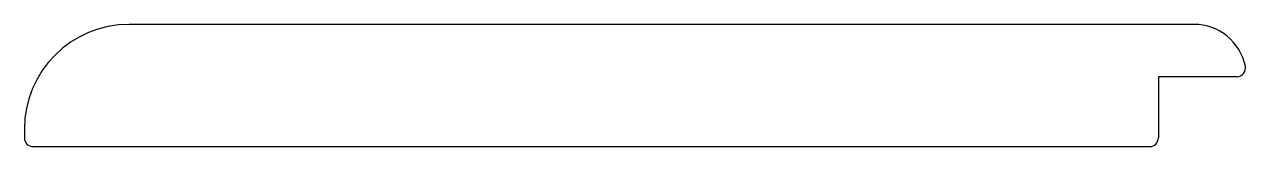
# Model space of a CAD drawing. Extents: x 1963 to 1998, y 2322.8 to 2326.3.
import ezdxf

# ---------------------------------------------------------------- set-up
doc = ezdxf.new("R2010")
doc.units = 0
doc.layers.get('0').update_dxf_attribs({"linetype": 'CONTINUOUS'})

msp = doc.modelspace()

# ---------------------------------------------------------------- linework, layer by layer
for p, q in [((1996.528, 2326.277), (1966.002, 2326.277)), ((1997.752, 2324.777), (1995.502, 2324.777)), ((1995.502, 2324.777), (1995.502, 2323.027)), ((1963.002, 2323.277), (1963.002, 2323.027)), ((1963.252, 2322.777), (1995.252, 2322.777))]:
    msp.add_line(p, q)
for centre, radius, start, end in [((1966.002, 2323.277), 3, 90, 180), ((1996.528, 2324.777), 1.5, 11.537, 90), ((1997.752, 2325.027), 0.25, 270, 11.537), ((1963.252, 2323.027), 0.25, 180, 270), ((1995.252, 2323.027), 0.25, 270, 0)]:
    msp.add_arc(centre, radius, start, end)

doc.saveas('drawing.dxf')
